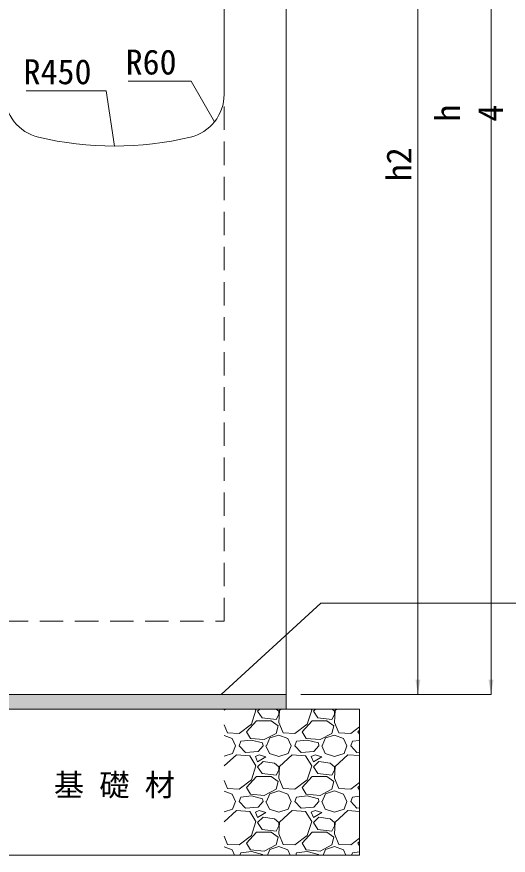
# Model space of a CAD drawing. Units: millimetres at full size; details may follow other scales. Extents: x 77586 to 117720, y -503 to 5664.
# Drawn here: x 111537 to 112209, y 1955 to 3102 of the extents above; entities that cross this region are included whole.
import ezdxf
from ezdxf.enums import TextEntityAlignment as Align

# ---------------------------------------------------------------- set-up
doc = ezdxf.new("R2010")
doc.units = ezdxf.units.MM
doc.header["$LTSCALE"] = 40
doc.linetypes.add('USER1', pattern=[1.2, 0.8, -0.4])
for name, color, linetype, lineweight in [('ハッチング', 7, 'Continuous', 5), ('寸法線', 7, 'Continuous', 9), ('引出線', 4, 'Continuous', 9), ('本体', 2, 'Continuous', 13), ('舗装・基礎', 3, 'Continuous', 13)]:
    doc.layers.add(name, color=color, linetype=linetype, lineweight=lineweight)
doc.layers.add('ハッチング_砂', color=9, linetype='Continuous')
doc.layers.add('文字', color=7, linetype='Continuous')
doc.styles.add('ＭＳ ゴシック', font='')
doc.styles.get('ＭＳ ゴシック').set_extended_font_data('MS Gothic')

# ---------------------------------------------------------------- blocks, each defined once
blk = doc.blocks.new('filled_arrow')
at = {"color": 0, "linetype": 'Continuous', "lineweight": -2}
blk.add_solid([(7.5, 1.25), (0, 0), (7.5, -1.25)], dxfattribs=at)

msp = doc.modelspace()

# ---------------------------------------------------------------- hatches: boundary and pattern name
at = {"layer": 'ハッチング_砂'}
msp.add_hatch(color=256, dxfattribs=at).paths.add_polyline_path([(111905.08, 2155.36), (111905.08, 2175.36), (111435.08, 2175.36), (111435.08, 2155.36)])

# ---------------------------------------------------------------- linework, layer by layer
at = {"layer": 'ハッチング'}
for p, q in [((111821.94, 2155.36), (111820.08, 2153.66)), ((111857.55, 2134.8), (111863.65, 2153.85)), ((111863.65, 2153.85), (111862.72, 2155.36)), ((111868.97, 2155.36), (111865.93, 2152.33)), ((111865.93, 2152.33), (111872.03, 2143.18)), ((111891.08, 2140.9), (111894.89, 2147.75)), ((111894.89, 2152.33), (111891.42, 2155.36)), ((111895.65, 2153.09), (111894.89, 2137.09)), ((111894.89, 2147.75), (111894.89, 2152.33)), ((111898.14, 2155.36), (111895.65, 2153.09)), ((111933.75, 2134.8), (111939.85, 2153.85)), ((111939.85, 2153.85), (111938.92, 2155.36)), ((111945.17, 2155.36), (111942.13, 2152.33)), ((111942.13, 2152.33), (111948.23, 2143.18)), ((111967.28, 2140.9), (111971.09, 2147.75)), ((111971.09, 2152.33), (111967.62, 2155.36)), ((111971.85, 2153.09), (111971.09, 2137.09)), ((111971.09, 2147.75), (111971.09, 2152.33)), ((111974.34, 2155.36), (111971.85, 2153.09)), ((111820.08, 2133.79), (111824.79, 2122.61)), ((111840.79, 2121.85), (111857.55, 2134.8)), ((111850.69, 2124.13), (111864.41, 2139.37)), ((111864.41, 2139.37), (111884.22, 2139.37)), ((111872.03, 2143.18), (111891.08, 2140.9)), ((111884.22, 2139.37), (111894.13, 2132.51)), ((111894.89, 2137.09), (111900.99, 2122.61)), ((111916.99, 2121.85), (111933.75, 2134.8)), ((111926.89, 2124.13), (111940.61, 2139.37)), ((111940.61, 2139.37), (111960.42, 2139.37)), ((111948.23, 2143.18), (111967.28, 2140.9)), ((111960.42, 2139.37), (111970.33, 2132.51)), ((111971.09, 2137.09), (111977.19, 2122.61)), ((111824.79, 2122.61), (111840.79, 2121.85)), ((111856.03, 2114.99), (111850.69, 2124.13)), ((111891.08, 2121.85), (111875.08, 2113.46)), ((111894.13, 2132.51), (111891.08, 2121.85)), ((111900.99, 2122.61), (111916.99, 2121.85)), ((111932.23, 2114.99), (111926.89, 2124.13)), ((111967.28, 2121.85), (111951.28, 2113.46)), ((111970.33, 2132.51), (111967.28, 2121.85)), ((111977.19, 2122.61), (111993.19, 2121.85)), ((111993.19, 2121.85), (112005.08, 2131.03)), ((112003.09, 2124.13), (112005.08, 2126.34)), ((112005.08, 2120.73), (112003.09, 2124.13)), ((111820.08, 2119.04), (111830.88, 2114.99)), ((111830.88, 2114.99), (111835.45, 2105.08)), ((111840.79, 2105.08), (111843.07, 2111.18)), ((111857.55, 2112.7), (111843.07, 2111.18)), ((111875.08, 2113.46), (111856.03, 2114.99)), ((111872.79, 2108.89), (111857.55, 2112.7)), ((111878.13, 2105.08), (111882.7, 2115.75)), ((111882.7, 2115.75), (111894.89, 2119.56)), ((111894.89, 2119.56), (111907.08, 2114.99)), ((111907.08, 2114.99), (111911.65, 2105.08)), ((111916.99, 2105.08), (111919.27, 2111.18)), ((111933.75, 2112.7), (111919.27, 2111.18)), ((111951.28, 2113.46), (111932.23, 2114.99)), ((111948.99, 2108.89), (111933.75, 2112.7)), ((111954.33, 2105.08), (111958.9, 2115.75)), ((111958.9, 2115.75), (111971.09, 2119.56)), ((111971.09, 2119.56), (111983.28, 2114.99)), ((111983.28, 2114.99), (111987.85, 2105.08)), ((111993.19, 2105.08), (111995.47, 2111.18)), ((112005.08, 2112.19), (111995.47, 2111.18)), ((111831.64, 2094.41), (111835.45, 2105.08)), ((111849.17, 2095.94), (111840.79, 2105.08)), ((111873.55, 2105.08), (111866.7, 2097.46)), ((111873.55, 2105.08), (111872.79, 2108.89)), ((111877.36, 2105.08), (111881.94, 2094.41)), ((111907.84, 2094.41), (111911.65, 2105.08)), ((111925.37, 2095.94), (111916.99, 2105.08)), ((111949.75, 2105.08), (111942.9, 2097.46)), ((111949.75, 2105.08), (111948.99, 2108.89)), ((111953.56, 2105.08), (111958.14, 2094.41)), ((111984.04, 2094.41), (111987.85, 2105.08)), ((112001.57, 2095.94), (111993.19, 2105.08)), ((111820.08, 2091.01), (111831.64, 2094.41)), ((111836.98, 2092.89), (111820.08, 2077.46)), ((111855.27, 2091.37), (111836.98, 2092.89)), ((111866.7, 2097.46), (111849.17, 2095.94)), ((111863.65, 2077.65), (111855.27, 2091.37)), ((111868.22, 2092.89), (111862.89, 2090.6)), ((111862.89, 2090.6), (111865.93, 2082.98)), ((111865.93, 2082.98), (111877.36, 2089.84)), ((111877.36, 2089.84), (111868.22, 2092.89)), ((111881.94, 2094.41), (111894.89, 2090.6)), ((111894.89, 2090.6), (111907.84, 2094.41)), ((111913.18, 2092.89), (111895.65, 2076.89)), ((111931.47, 2091.37), (111913.18, 2092.89)), ((111942.9, 2097.46), (111925.37, 2095.94)), ((111939.85, 2077.65), (111931.47, 2091.37)), ((111944.42, 2092.89), (111939.09, 2090.6)), ((111939.09, 2090.6), (111942.13, 2082.98)), ((111942.13, 2082.98), (111953.56, 2089.84)), ((111953.56, 2089.84), (111944.42, 2092.89)), ((111958.14, 2094.41), (111971.09, 2090.6)), ((111971.09, 2090.6), (111984.04, 2094.41)), ((111989.38, 2092.89), (111971.85, 2076.89)), ((112005.08, 2091.58), (111989.38, 2092.89)), ((112005.08, 2096.24), (112001.57, 2095.94)), ((111857.55, 2058.6), (111863.65, 2077.65)), ((111873.55, 2083.75), (111865.93, 2076.13)), ((111865.93, 2076.13), (111872.03, 2066.98)), ((111888.79, 2081.46), (111873.55, 2083.75)), ((111894.89, 2076.13), (111888.79, 2081.46)), ((111895.65, 2076.89), (111894.89, 2060.89)), ((111894.89, 2071.55), (111894.89, 2076.13)), ((111933.75, 2058.6), (111939.85, 2077.65)), ((111949.75, 2083.75), (111942.13, 2076.13)), ((111942.13, 2076.13), (111948.23, 2066.98)), ((111964.99, 2081.46), (111949.75, 2083.75)), ((111971.09, 2076.13), (111964.99, 2081.46)), ((111971.85, 2076.89), (111971.09, 2060.89)), ((111971.09, 2071.55), (111971.09, 2076.13)), ((111872.03, 2066.98), (111891.08, 2064.7)), ((111891.08, 2064.7), (111894.89, 2071.55)), ((111948.23, 2066.98), (111967.28, 2064.7)), ((111967.28, 2064.7), (111971.09, 2071.55)), ((111820.08, 2057.59), (111824.79, 2046.41)), ((111840.79, 2045.65), (111857.55, 2058.6)), ((111850.69, 2047.93), (111864.41, 2063.17)), ((111864.41, 2063.17), (111884.22, 2063.17)), ((111884.22, 2063.17), (111894.13, 2056.31)), ((111894.13, 2056.31), (111891.08, 2045.65)), ((111894.89, 2060.89), (111900.99, 2046.41)), ((111916.99, 2045.65), (111933.75, 2058.6)), ((111926.89, 2047.93), (111940.61, 2063.17)), ((111940.61, 2063.17), (111960.42, 2063.17)), ((111960.42, 2063.17), (111970.33, 2056.31)), ((111970.33, 2056.31), (111967.28, 2045.65)), ((111971.09, 2060.89), (111977.19, 2046.41)), ((111993.19, 2045.65), (112005.08, 2054.83)), ((111820.08, 2042.84), (111830.88, 2038.79)), ((111824.79, 2046.41), (111840.79, 2045.65)), ((111856.03, 2038.79), (111850.69, 2047.93)), ((111891.08, 2045.65), (111875.08, 2037.26)), ((111882.7, 2039.55), (111894.89, 2043.36)), ((111894.89, 2043.36), (111907.08, 2038.79)), ((111900.99, 2046.41), (111916.99, 2045.65)), ((111932.23, 2038.79), (111926.89, 2047.93)), ((111967.28, 2045.65), (111951.28, 2037.26)), ((111958.9, 2039.55), (111971.09, 2043.36)), ((111971.09, 2043.36), (111983.28, 2038.79)), ((111977.19, 2046.41), (111993.19, 2045.65)), ((112003.09, 2047.93), (112005.08, 2050.14)), ((112005.08, 2044.53), (112003.09, 2047.93)), ((111830.88, 2038.79), (111835.45, 2028.88)), ((111840.79, 2028.88), (111843.07, 2034.98)), ((111857.55, 2036.5), (111843.07, 2034.98)), ((111875.08, 2037.26), (111856.03, 2038.79)), ((111872.79, 2032.69), (111857.55, 2036.5)), ((111873.55, 2028.88), (111872.79, 2032.69)), ((111878.13, 2028.88), (111882.7, 2039.55)), ((111907.08, 2038.79), (111911.65, 2028.88)), ((111916.99, 2028.88), (111919.27, 2034.98)), ((111933.75, 2036.5), (111919.27, 2034.98)), ((111951.28, 2037.26), (111932.23, 2038.79)), ((111948.99, 2032.69), (111933.75, 2036.5)), ((111949.75, 2028.88), (111948.99, 2032.69)), ((111954.33, 2028.88), (111958.9, 2039.55)), ((111983.28, 2038.79), (111987.85, 2028.88)), ((111993.19, 2028.88), (111995.47, 2034.98)), ((112005.08, 2035.99), (111995.47, 2034.98)), ((111831.64, 2018.21), (111835.45, 2028.88)), ((111849.17, 2019.74), (111840.79, 2028.88)), ((111866.7, 2021.26), (111849.17, 2019.74)), ((111873.55, 2028.88), (111866.7, 2021.26)), ((111877.36, 2028.88), (111881.94, 2018.21)), ((111907.84, 2018.21), (111911.65, 2028.88)), ((111925.37, 2019.74), (111916.99, 2028.88)), ((111942.9, 2021.26), (111925.37, 2019.74)), ((111949.75, 2028.88), (111942.9, 2021.26)), ((111953.56, 2028.88), (111958.14, 2018.21)), ((111984.04, 2018.21), (111987.85, 2028.88)), ((112001.57, 2019.74), (111993.19, 2028.88)), ((112005.08, 2020.04), (112001.57, 2019.74)), ((111820.08, 2014.81), (111831.64, 2018.21)), ((111836.98, 2016.69), (111820.08, 2001.26)), ((111855.27, 2015.17), (111836.98, 2016.69)), ((111863.65, 2001.45), (111855.27, 2015.17)), ((111868.22, 2016.69), (111862.89, 2014.4)), ((111862.89, 2014.4), (111865.93, 2006.78)), ((111865.93, 2006.78), (111877.36, 2013.64)), ((111873.55, 2007.55), (111865.93, 1999.93)), ((111877.36, 2013.64), (111868.22, 2016.69)), ((111888.79, 2005.26), (111873.55, 2007.55)), ((111881.94, 2018.21), (111894.89, 2014.4)), ((111894.89, 2014.4), (111907.84, 2018.21)), ((111913.18, 2016.69), (111895.65, 2000.69)), ((111931.47, 2015.17), (111913.18, 2016.69)), ((111939.85, 2001.45), (111931.47, 2015.17)), ((111944.42, 2016.69), (111939.09, 2014.4)), ((111939.09, 2014.4), (111942.13, 2006.78)), ((111942.13, 2006.78), (111953.56, 2013.64)), ((111949.75, 2007.55), (111942.13, 1999.93)), ((111953.56, 2013.64), (111944.42, 2016.69)), ((111964.99, 2005.26), (111949.75, 2007.55)), ((111958.14, 2018.21), (111971.09, 2014.4)), ((111971.09, 2014.4), (111984.04, 2018.21)), ((111989.38, 2016.69), (111971.85, 2000.69)), ((112005.08, 2015.38), (111989.38, 2016.69)), ((111857.55, 1982.4), (111863.65, 2001.45)), ((111865.93, 1999.93), (111872.03, 1990.78)), ((111894.89, 1999.93), (111888.79, 2005.26)), ((111895.65, 2000.69), (111894.89, 1984.69)), ((111894.89, 1995.35), (111894.89, 1999.93)), ((111933.75, 1982.4), (111939.85, 2001.45)), ((111942.13, 1999.93), (111948.23, 1990.78)), ((111971.09, 1999.93), (111964.99, 2005.26)), ((111971.85, 2000.69), (111971.09, 1984.69)), ((111971.09, 1995.35), (111971.09, 1999.93)), ((111850.69, 1971.73), (111864.41, 1986.97)), ((111864.41, 1986.97), (111884.22, 1986.97)), ((111872.03, 1990.78), (111891.08, 1988.5)), ((111884.22, 1986.97), (111894.13, 1980.11)), ((111891.08, 1988.5), (111894.89, 1995.35)), ((111894.89, 1984.69), (111900.99, 1970.21)), ((111926.89, 1971.73), (111940.61, 1986.97)), ((111940.61, 1986.97), (111960.42, 1986.97)), ((111948.23, 1990.78), (111967.28, 1988.5)), ((111960.42, 1986.97), (111970.33, 1980.11)), ((111967.28, 1988.5), (111971.09, 1995.35)), ((111971.09, 1984.69), (111977.19, 1970.21)), ((111820.08, 1981.39), (111824.79, 1970.21)), ((111840.79, 1969.45), (111857.55, 1982.4)), ((111894.13, 1980.11), (111891.08, 1969.45)), ((111916.99, 1969.45), (111933.75, 1982.4)), ((111970.33, 1980.11), (111967.28, 1969.45)), ((111993.19, 1969.45), (112005.08, 1978.63)), ((112003.09, 1971.73), (112005.08, 1973.94)), ((111820.08, 1966.64), (111830.88, 1962.59)), ((111824.79, 1970.21), (111840.79, 1969.45)), ((111830.88, 1962.59), (111834.22, 1955.36)), ((111856.03, 1962.59), (111850.69, 1971.73)), ((111875.08, 1961.06), (111856.03, 1962.59)), ((111891.08, 1969.45), (111875.08, 1961.06)), ((111879.27, 1955.36), (111882.7, 1963.35)), ((111882.7, 1963.35), (111894.89, 1967.16)), ((111894.89, 1967.16), (111907.08, 1962.59)), ((111900.99, 1970.21), (111916.99, 1969.45)), ((111907.08, 1962.59), (111910.42, 1955.36)), ((111932.23, 1962.59), (111926.89, 1971.73)), ((111951.28, 1961.06), (111932.23, 1962.59)), ((111967.28, 1969.45), (111951.28, 1961.06)), ((111955.47, 1955.36), (111958.9, 1963.35)), ((111958.9, 1963.35), (111971.09, 1967.16)), ((111971.09, 1967.16), (111983.28, 1962.59)), ((111977.19, 1970.21), (111993.19, 1969.45)), ((111983.28, 1962.59), (111986.62, 1955.36)), ((112005.08, 1968.33), (112003.09, 1971.73)), ((111841.79, 1955.36), (111843.07, 1958.78)), ((111857.55, 1960.3), (111843.07, 1958.78)), ((111872.79, 1956.49), (111857.55, 1960.3)), ((111873.02, 1955.36), (111872.79, 1956.49)), ((111917.99, 1955.36), (111919.27, 1958.78)), ((111933.75, 1960.3), (111919.27, 1958.78)), ((111948.99, 1956.49), (111933.75, 1960.3)), ((111949.22, 1955.36), (111948.99, 1956.49)), ((111994.19, 1955.36), (111995.47, 1958.78)), ((112005.08, 1959.79), (111995.47, 1958.78))]:
    msp.add_line(p, q, dxfattribs=at)
at = {"layer": '寸法線'}
for p, q in [((112185.08, 3765.36), (112185.08, 2175.36)), ((112085.08, 3625.36), (112085.08, 2175.36)), ((111925.08, 2175.36), (112085.08, 2175.36)), ((111925.08, 2175.36), (112185.08, 2175.36))]:
    msp.add_line(p, q, dxfattribs=at)
at = {"layer": '引出線'}
for points in [[(111807.15, 2958.68), (111775.12, 3014.14), (111688.97, 3014.14)], [(111670.08, 2925.36), (111658.77, 3000.9), (111549.23, 3000.9)], [(111816.24, 2175.36), (111952.52, 2299.97), (112232.52, 2299.97), (112620.74, 2299.97)]]:
    msp.add_lwpolyline(points, dxfattribs=at)
at = {"layer": '本体', "lineweight": 20}
for p, q in [((111820.08, 2995.89), (111820.08, 3625.36)), ((111905.08, 2175.36), (111905.08, 3625.36)), ((111435.08, 2175.36), (111905.08, 2175.36))]:
    msp.add_line(p, q, dxfattribs=at)
at = {"layer": '本体', "linetype": 'USER1', "lineweight": 9}
for p, q in [((111820.08, 2275.36), (111820.08, 2995.89)), ((111520.08, 2275.36), (111820.08, 2275.36))]:
    msp.add_line(p, q, dxfattribs=at)
at = {"layer": '本体', "lineweight": 20}
for centre, radius, start, end in [((111580.08, 2995.89), 60, 180, 256.6576), ((111760.08, 2995.89), 60, 283.34233, 0), ((111670.08, 3375.36), 450, 256.6576, 283.34233)]:
    msp.add_arc(centre, radius, start, end, dxfattribs=at)
at = {"layer": '舗装・基礎'}
for p, q in [((111905.08, 2175.36), (111905.08, 2155.36)), ((111335.08, 2155.36), (112005.08, 2155.36)), ((112005.08, 2155.36), (112005.08, 1955.36)), ((111335.08, 1955.36), (112005.08, 1955.36))]:
    msp.add_line(p, q, dxfattribs=at)

# ---------------------------------------------------------------- block references
at = {"layer": '寸法線', "xscale": 2.67, "yscale": 2.67, "rotation": 90}
for p in [(112085.08, 2175.36), (112185.08, 2175.36)]:
    msp.add_blockref('filled_arrow', p, dxfattribs=at)
at = {"layer": '引出線', "xscale": 0.2, "yscale": 0.2}
for p, rotation in [((111807.15, 2958.68), 120), ((111670.08, 2925.36), 98.5), ((111816.24, 2175.36), 42.4)]:
    msp.add_blockref('filled_arrow', p, dxfattribs=dict(at, rotation=rotation))

# ---------------------------------------------------------------- texts
at = {"layer": '寸法線', "style": 'ＭＳ ゴシック'}
for s, p in [('h', (112153.14, 2958.71)), ('4', (112211.64, 2958.71))]:
    msp.add_text(s, height=34.18, rotation=90, dxfattribs=at).set_placement(p, align=Align.BOTTOM_LEFT)
msp.add_text('h2', height=34.18, rotation=90, dxfattribs=at).set_placement((112059.08, 2900.36), align=Align.MIDDLE_CENTER)
at = {"layer": '引出線', "style": 'ＭＳ ゴシック'}
for s, p in [('R60', (111755.12, 3057.34)), ('R450', (111638.77, 3044.1))]:
    msp.add_text(s, height=34.18, dxfattribs=at).set_placement(p, align=Align.TOP_RIGHT)
at = {"layer": '文字', "style": 'ＭＳ ゴシック'}
msp.add_text('基 礎 材', height=30.38, dxfattribs=at).set_placement((111670.08, 2051.51), align=Align.MIDDLE_CENTER)

doc.saveas('drawing.dxf')
